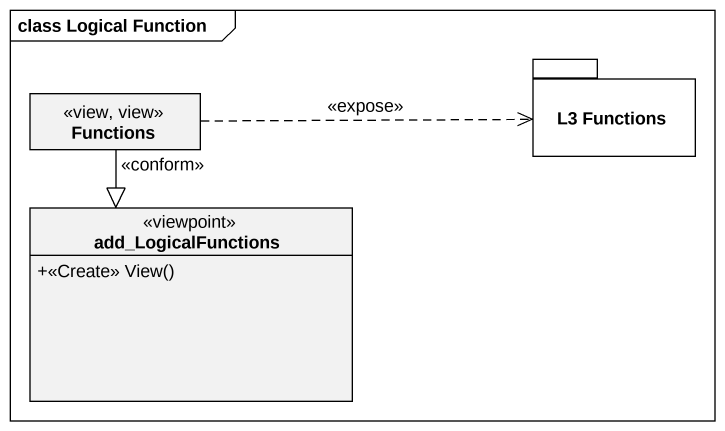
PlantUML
@startuml
mainframe class Logical Function
hide circle
hide empty members
skinparam classAttributeIconSize 0
class Functions <<view, view>>
package "L3 Functions" as L3_Functions {
}
class add_LogicalFunctions <<viewpoint>> {
  +<<Create>> View()
}
Functions .right.> L3_Functions : <<expose>>
Functions --|> add_LogicalFunctions : <<conform>>
@enduml
